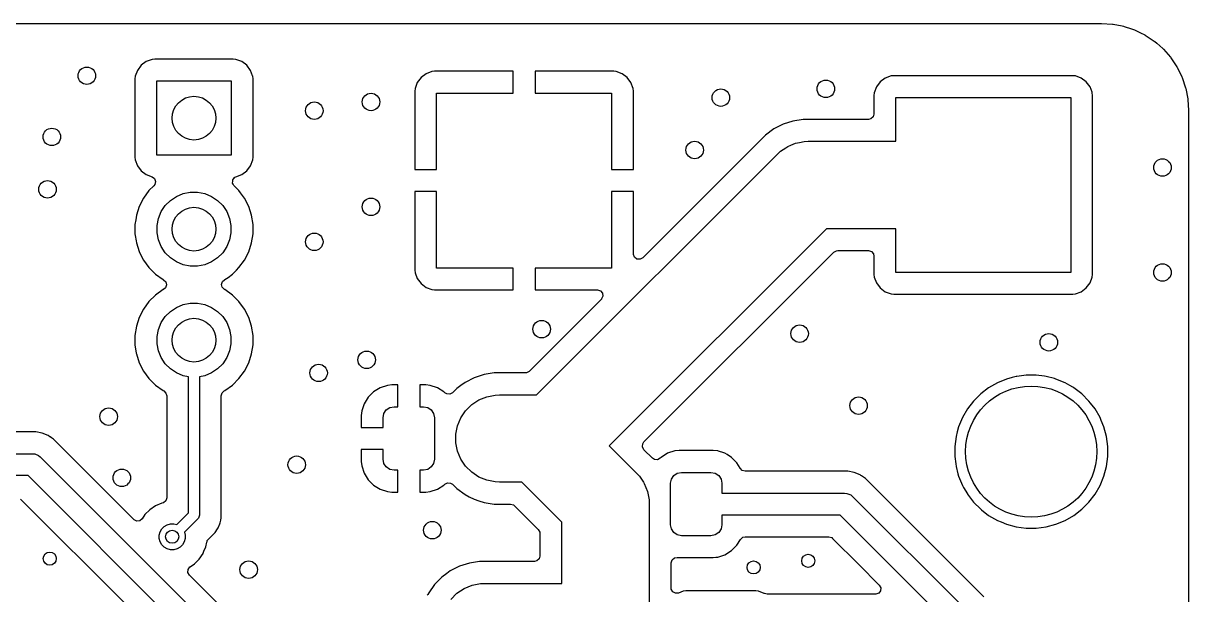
# Model space of a CAD drawing. Extents: x 2.03 to 8.88, y -5.74 to -2.97.
# Drawn here: x 7.829 to 8.878, y -3.487 to -2.972 of the extents above; entities that cross this region are included whole.
import ezdxf

# ---------------------------------------------------------------- set-up
doc = ezdxf.new("R2010")
doc.units = 0
doc.header["$MEASUREMENT"] = 0
doc.layers.add('BLACK', color=7, linetype='CONTINUOUS')

msp = doc.modelspace()

# ---------------------------------------------------------------- linework, layer by layer
at = {"layer": 'BLACK', "linetype": 'CONTINUOUS'}
for p, q in [((7.8053, -2.9725), (8.7966, -2.9725)), ((8.7966, -2.9725), (8.7991, -2.9725)), ((8.7991, -2.9725), (8.7994, -2.9725)), ((8.7994, -2.9725), (8.8092, -2.9731)), ((8.8092, -2.9731), (8.8098, -2.9732)), ((8.8098, -2.9732), (8.818, -2.9748)), ((8.818, -2.9748), (8.8193, -2.9751)), ((8.8193, -2.9751), (8.8199, -2.9752)), ((8.8199, -2.9752), (8.8263, -2.9774)), ((8.8263, -2.9774), (8.829, -2.9784)), ((8.829, -2.9784), (8.8296, -2.9786)), ((8.8296, -2.9786), (8.8345, -2.981)), ((8.8345, -2.981), (8.8383, -2.9829)), ((8.8383, -2.9829), (8.8388, -2.9832)), ((8.8388, -2.9832), (8.8469, -2.9886)), ((8.8469, -2.9886), (8.8474, -2.9889)), ((8.8474, -2.9889), (8.8491, -2.9905)), ((8.8491, -2.9905), (8.8546, -2.9953)), ((8.8546, -2.9953), (8.8551, -2.9958)), ((8.8551, -2.9958), (8.8615, -3.003)), ((7.9347, -3.0103), (7.9313, -3.0149)), ((7.9393, -3.0069), (7.9347, -3.0103)), ((7.9347, -3.0103), (7.9347, -3.0103)), ((7.9446, -3.005), (7.9393, -3.0069)), ((7.9393, -3.0069), (7.9393, -3.0069)), ((7.9469, -3.0047), (7.9446, -3.005)), ((8.0176, -3.0047), (7.9469, -3.0047)), ((7.9469, -3.0047), (7.9469, -3.0047)), ((8.02, -3.005), (8.0176, -3.0047)), ((8.0176, -3.0047), (8.0176, -3.0047)), ((8.0176, -3.0047), (8.0176, -3.0047)), ((8.0176, -3.0047), (8.0176, -3.0047)), ((8.0253, -3.0069), (8.02, -3.005)), ((8.02, -3.005), (8.02, -3.005)), ((8.0298, -3.0103), (8.0253, -3.0069)), ((8.0253, -3.0069), (8.0253, -3.0069)), ((8.0332, -3.0149), (8.0298, -3.0103)), ((8.0298, -3.0103), (8.0298, -3.0103)), ((8.8615, -3.003), (8.8618, -3.0035)), ((8.8618, -3.0035), (8.8672, -3.0116)), ((7.9294, -3.0202), (7.9291, -3.0225)), ((7.9313, -3.0149), (7.9294, -3.0202)), ((7.9313, -3.0149), (7.9313, -3.0149)), ((8.0351, -3.0199), (8.0332, -3.0149)), ((8.0332, -3.0149), (8.0332, -3.0149)), ((8.0352, -3.0202), (8.0351, -3.0199)), ((8.0355, -3.0225), (8.0352, -3.0202)), ((8.1867, -3.0214), (8.1833, -3.0259)), ((8.1913, -3.018), (8.1867, -3.0214)), ((8.1867, -3.0214), (8.1867, -3.0214)), ((8.1966, -3.016), (8.1913, -3.018)), ((8.1913, -3.018), (8.1913, -3.018)), ((8.1989, -3.0157), (8.1966, -3.016)), ((8.1966, -3.016), (8.1966, -3.016)), ((8.2697, -3.0157), (8.1989, -3.0157)), ((8.2697, -3.0354), (8.2697, -3.0157)), ((8.3602, -3.0157), (8.2894, -3.0157)), ((8.2894, -3.0157), (8.2894, -3.0354)), ((8.3625, -3.016), (8.3602, -3.0157)), ((8.3678, -3.018), (8.3625, -3.016)), ((8.3625, -3.016), (8.3625, -3.016)), ((8.3723, -3.0214), (8.3678, -3.018)), ((8.3678, -3.018), (8.3678, -3.018)), ((8.3757, -3.0259), (8.3723, -3.0214)), ((8.3723, -3.0214), (8.3723, -3.0214)), ((8.6046, -3.0219), (8.6001, -3.0253)), ((8.6099, -3.0199), (8.6046, -3.0219)), ((8.6046, -3.0219), (8.6046, -3.0219)), ((8.6123, -3.0197), (8.6099, -3.0199)), ((8.7735, -3.0197), (8.6123, -3.0197)), ((8.6123, -3.0197), (8.6123, -3.0197)), ((8.7759, -3.0199), (8.7735, -3.0197)), ((8.7735, -3.0197), (8.7735, -3.0197)), ((8.7735, -3.0197), (8.7735, -3.0197)), ((8.7735, -3.0197), (8.7735, -3.0197)), ((8.7812, -3.0219), (8.7759, -3.0199)), ((8.7759, -3.0199), (8.7759, -3.0199)), ((8.7857, -3.0253), (8.7812, -3.0219)), ((8.7812, -3.0219), (8.7812, -3.0219)), ((8.8672, -3.0116), (8.8675, -3.0121)), ((8.8675, -3.0121), (8.8718, -3.0208)), ((8.8718, -3.0208), (8.872, -3.0214)), ((8.872, -3.0214), (8.8751, -3.0305)), ((7.9291, -3.0225), (7.9291, -3.0225)), ((7.9291, -3.0225), (7.9291, -3.0225)), ((7.9291, -3.0225), (7.9291, -3.0932)), ((7.9488, -3.0913), (7.9488, -3.0244)), ((7.9488, -3.0244), (8.0157, -3.0244)), ((8.0157, -3.0244), (8.0157, -3.0913)), ((8.0355, -3.0336), (8.0355, -3.0225)), ((8.1814, -3.0312), (8.1811, -3.0336)), ((8.1833, -3.0259), (8.1814, -3.0312)), ((8.1814, -3.0312), (8.1814, -3.0312)), ((8.1833, -3.0259), (8.1833, -3.0259)), ((8.3777, -3.0312), (8.3757, -3.0259)), ((8.3757, -3.0259), (8.3757, -3.0259)), ((8.378, -3.0336), (8.3777, -3.0312)), ((8.3777, -3.0312), (8.3777, -3.0312)), ((8.5967, -3.0298), (8.5947, -3.0351)), ((8.6001, -3.0253), (8.5967, -3.0298)), ((8.5967, -3.0298), (8.5967, -3.0298)), ((8.6001, -3.0253), (8.6001, -3.0253)), ((8.7891, -3.0298), (8.7857, -3.0253)), ((8.7857, -3.0253), (8.7857, -3.0253)), ((8.7909, -3.0345), (8.7891, -3.0298)), ((8.7891, -3.0298), (8.7891, -3.0298)), ((8.8751, -3.0305), (8.8753, -3.0311)), ((8.8753, -3.0311), (8.8772, -3.0406)), ((8.0355, -3.0932), (8.0355, -3.0336)), ((8.1811, -3.0336), (8.1811, -3.1043)), ((8.2008, -3.1043), (8.2008, -3.0354)), ((8.2008, -3.0354), (8.2697, -3.0354)), ((8.2894, -3.0354), (8.3583, -3.0354)), ((8.3583, -3.0354), (8.3583, -3.1043)), ((8.378, -3.0336), (8.378, -3.0336)), ((8.378, -3.1043), (8.378, -3.0336)), ((8.5947, -3.0351), (8.5945, -3.0375)), ((8.5945, -3.0375), (8.5945, -3.0375)), ((8.5945, -3.0375), (8.5945, -3.0375)), ((8.5945, -3.0375), (8.5945, -3.0542)), ((8.6142, -3.0787), (8.6142, -3.0394)), ((8.6142, -3.0394), (8.7717, -3.0394)), ((8.7717, -3.0394), (8.7717, -3.1969)), ((8.7911, -3.0351), (8.7909, -3.0345)), ((8.7914, -3.0375), (8.7911, -3.0351)), ((8.7914, -3.1987), (8.7914, -3.0375)), ((8.8772, -3.0406), (8.8773, -3.0412)), ((8.8773, -3.0412), (8.8779, -3.051)), ((8.8779, -3.051), (8.8779, -3.0513)), ((8.8779, -3.0513), (8.8779, -5.6593)), ((8.5128, -3.0634), (8.5045, -3.0676)), ((8.5216, -3.0605), (8.5128, -3.0634)), ((8.5308, -3.059), (8.5216, -3.0605)), ((8.5896, -3.059), (8.5308, -3.059)), ((8.5916, -3.0586), (8.5896, -3.059)), ((8.5937, -3.0568), (8.5916, -3.0586)), ((8.5945, -3.0542), (8.5937, -3.0568)), ((8.4969, -3.0731), (8.3863, -3.1837)), ((8.5045, -3.0676), (8.4969, -3.0731)), ((8.4969, -3.0731), (8.4969, -3.0731)), ((8.5105, -3.0877), (8.5151, -3.0846)), ((8.5151, -3.0846), (8.5169, -3.0834)), ((8.5169, -3.0834), (8.5198, -3.0822)), ((8.5198, -3.0822), (8.524, -3.0804)), ((8.524, -3.0804), (8.5274, -3.0798)), ((8.5274, -3.0798), (8.5316, -3.0789)), ((8.5316, -3.0789), (8.5354, -3.0787)), ((8.5354, -3.0787), (8.6142, -3.0787)), ((7.9291, -3.0932), (7.9291, -3.0932)), ((7.9291, -3.0932), (7.9294, -3.0956)), ((8.0157, -3.0913), (7.9488, -3.0913)), ((8.0352, -3.0956), (8.0355, -3.0932)), ((8.2908, -3.3071), (8.5076, -3.0903)), ((8.5076, -3.0903), (8.5105, -3.0877)), ((7.9294, -3.0956), (7.9313, -3.1009)), ((7.9313, -3.1009), (7.9313, -3.1009)), ((7.9313, -3.1009), (7.9347, -3.1054)), ((7.9347, -3.1054), (7.9347, -3.1054)), ((7.9347, -3.1054), (7.9393, -3.1088)), ((8.0253, -3.1088), (8.0298, -3.1054)), ((8.0298, -3.1054), (8.0332, -3.1009)), ((8.0332, -3.1009), (8.0352, -3.0956)), ((8.1811, -3.1043), (8.2008, -3.1043)), ((8.3583, -3.1043), (8.378, -3.1043)), ((7.9393, -3.1088), (7.9393, -3.1088)), ((7.9393, -3.1088), (7.9445, -3.1107)), ((7.9445, -3.1107), (7.9467, -3.1124)), ((7.9467, -3.1124), (7.9476, -3.115)), ((7.9476, -3.115), (7.947, -3.1177)), ((8.017, -3.1162), (8.0172, -3.1149)), ((8.0171, -3.1162), (8.017, -3.1162)), ((8.0171, -3.1164), (8.0171, -3.1162)), ((8.0177, -3.1175), (8.0171, -3.1164)), ((8.0172, -3.1136), (8.0173, -3.1135)), ((8.0172, -3.1149), (8.0172, -3.1136)), ((8.0173, -3.1134), (8.0181, -3.1124)), ((8.0173, -3.1135), (8.0173, -3.1134)), ((8.0181, -3.1124), (8.0189, -3.1114)), ((8.0189, -3.1114), (8.019, -3.1113)), ((8.019, -3.1113), (8.0191, -3.1113)), ((8.0191, -3.1113), (8.0192, -3.1112)), ((8.0192, -3.1112), (8.0201, -3.1107)), ((8.0201, -3.1107), (8.0253, -3.1088)), ((7.9417, -3.1232), (7.9368, -3.13)), ((7.9462, -3.1188), (7.9417, -3.1232)), ((7.947, -3.1177), (7.9462, -3.1188)), ((7.9665, -3.1284), (7.9726, -3.1259)), ((7.9726, -3.1259), (7.979, -3.1246)), ((7.979, -3.1246), (7.9856, -3.1246)), ((7.9856, -3.1246), (7.992, -3.1259)), ((7.992, -3.1259), (7.9981, -3.1284)), ((8.0182, -3.1186), (8.0177, -3.1175)), ((8.0183, -3.1187), (8.0182, -3.1186)), ((8.0228, -3.1232), (8.0183, -3.1187)), ((8.0242, -3.1251), (8.0228, -3.1232)), ((8.0278, -3.13), (8.0242, -3.1251)), ((8.0242, -3.1251), (8.0242, -3.1251)), ((8.2008, -3.124), (8.1811, -3.124)), ((8.1811, -3.124), (8.1811, -3.1948)), ((8.2008, -3.1929), (8.2008, -3.124)), ((8.378, -3.124), (8.3583, -3.124)), ((8.3583, -3.124), (8.3583, -3.1929)), ((8.378, -3.1803), (8.378, -3.124)), ((7.933, -3.1375), (7.9304, -3.1454)), ((7.9368, -3.13), (7.933, -3.1375)), ((7.9528, -3.1421), (7.9564, -3.1366)), ((7.9564, -3.1366), (7.9611, -3.132)), ((7.9611, -3.132), (7.9665, -3.1284)), ((7.9981, -3.1284), (8.0035, -3.132)), ((8.0035, -3.132), (8.0082, -3.1366)), ((8.0082, -3.1366), (8.0118, -3.1421)), ((8.0316, -3.1375), (8.0278, -3.13)), ((8.0278, -3.13), (8.0278, -3.13)), ((8.0278, -3.13), (8.0278, -3.13)), ((8.0341, -3.1454), (8.0316, -3.1375)), ((7.9304, -3.1454), (7.9298, -3.1496)), ((7.9503, -3.1482), (7.9528, -3.1421)), ((8.0118, -3.1421), (8.0143, -3.1482)), ((8.0355, -3.1537), (8.0341, -3.1454)), ((7.9298, -3.1496), (7.9291, -3.1537)), ((7.9291, -3.1537), (7.9291, -3.1621)), ((7.949, -3.1546), (7.9503, -3.1482)), ((7.949, -3.1612), (7.949, -3.1546)), ((8.0143, -3.1482), (8.0156, -3.1546)), ((8.0156, -3.1546), (8.0156, -3.1612)), ((8.0355, -3.1621), (8.0355, -3.1537)), ((8.5517, -3.1575), (8.3561, -3.3531)), ((8.6142, -3.1575), (8.5517, -3.1575)), ((8.6142, -3.1969), (8.6142, -3.1575)), ((7.9291, -3.1621), (7.9294, -3.1636)), ((7.9294, -3.1636), (7.9301, -3.1684)), ((7.9301, -3.1684), (7.9304, -3.1703)), ((7.9503, -3.1676), (7.949, -3.1612)), ((7.9528, -3.1736), (7.9503, -3.1676)), ((8.0143, -3.1676), (8.0118, -3.1736)), ((8.0156, -3.1612), (8.0143, -3.1676)), ((8.0341, -3.1703), (8.0355, -3.1621)), ((7.9304, -3.1703), (7.9329, -3.178)), ((7.9329, -3.178), (7.933, -3.1783)), ((7.933, -3.1783), (7.9368, -3.1857)), ((7.9564, -3.1791), (7.9528, -3.1736)), ((7.9611, -3.1837), (7.9564, -3.1791)), ((8.0082, -3.1791), (8.0035, -3.1837)), ((8.0118, -3.1736), (8.0082, -3.1791)), ((8.0278, -3.1857), (8.0316, -3.1783)), ((8.0316, -3.1783), (8.0341, -3.1703)), ((8.3874, -3.3496), (8.5585, -3.1786)), ((8.5585, -3.1786), (8.5609, -3.1773)), ((8.5609, -3.1773), (8.5619, -3.1772)), ((8.5619, -3.1772), (8.5896, -3.1772)), ((8.5896, -3.1772), (8.5922, -3.178)), ((8.5922, -3.178), (8.594, -3.18)), ((7.9368, -3.1857), (7.9417, -3.1925)), ((7.9665, -3.1874), (7.9611, -3.1837)), ((7.9726, -3.1899), (7.9665, -3.1874)), ((7.979, -3.1912), (7.9726, -3.1899)), ((7.992, -3.1899), (7.9856, -3.1912)), ((7.9981, -3.1874), (7.992, -3.1899)), ((8.0035, -3.1837), (7.9981, -3.1874)), ((8.0228, -3.1925), (8.0278, -3.1857)), ((8.0278, -3.1857), (8.0278, -3.1857)), ((8.0278, -3.1857), (8.0278, -3.1857)), ((8.378, -3.1806), (8.378, -3.1803)), ((8.3789, -3.1832), (8.378, -3.1806)), ((8.3811, -3.1848), (8.3789, -3.1832)), ((8.3839, -3.185), (8.3811, -3.1848)), ((8.3863, -3.1837), (8.3839, -3.185)), ((8.594, -3.18), (8.5945, -3.1821)), ((8.5945, -3.1821), (8.5945, -3.1987)), ((7.9417, -3.1925), (7.9476, -3.1984)), ((7.9476, -3.1984), (7.9544, -3.2033)), ((7.9856, -3.1912), (7.979, -3.1912)), ((8.013, -3.2013), (8.0169, -3.1984)), ((8.0169, -3.1984), (8.0206, -3.1948)), ((8.0169, -3.1984), (8.0169, -3.1984)), ((8.0169, -3.1984), (8.0169, -3.1984)), ((8.0206, -3.1948), (8.0228, -3.1925)), ((8.0228, -3.1925), (8.0228, -3.1925)), ((8.0228, -3.1925), (8.0228, -3.1925)), ((8.1811, -3.1948), (8.1814, -3.1971)), ((8.1814, -3.1971), (8.1814, -3.1971)), ((8.1814, -3.1971), (8.1833, -3.2024)), ((8.2697, -3.1929), (8.2008, -3.1929)), ((8.2697, -3.2126), (8.2697, -3.1929)), ((8.3583, -3.1929), (8.2894, -3.1929)), ((8.2894, -3.1929), (8.2894, -3.2126)), ((8.5945, -3.1987), (8.5947, -3.2011)), ((8.7717, -3.1969), (8.6142, -3.1969)), ((8.7911, -3.2011), (8.7914, -3.1987)), ((7.9544, -3.2033), (7.9548, -3.2035)), ((7.9548, -3.2035), (7.9568, -3.2054)), ((7.9565, -3.2107), (7.9548, -3.2122)), ((7.9574, -3.2081), (7.9565, -3.2107)), ((7.9568, -3.2054), (7.9574, -3.2081)), ((8.0071, -3.2077), (8.008, -3.2051)), ((8.0078, -3.2103), (8.0071, -3.2077)), ((8.0098, -3.2122), (8.0078, -3.2103)), ((8.008, -3.2051), (8.0098, -3.2035)), ((8.0098, -3.2035), (8.0102, -3.2033)), ((8.0102, -3.2033), (8.013, -3.2013)), ((8.1833, -3.2024), (8.1833, -3.2024)), ((8.1833, -3.2024), (8.1867, -3.207)), ((8.1867, -3.207), (8.1867, -3.207)), ((8.1867, -3.207), (8.1913, -3.2104)), ((8.1913, -3.2104), (8.1913, -3.2104)), ((8.1913, -3.2104), (8.1966, -3.2123)), ((8.5947, -3.2011), (8.5967, -3.2064)), ((8.5967, -3.2064), (8.5967, -3.2064)), ((8.5967, -3.2064), (8.6001, -3.2109)), ((8.7857, -3.2109), (8.7891, -3.2064)), ((8.7891, -3.2064), (8.7911, -3.2011)), ((7.9476, -3.2173), (7.9417, -3.2232)), ((7.9544, -3.2124), (7.9476, -3.2173)), ((7.9548, -3.2122), (7.9544, -3.2124)), ((8.0101, -3.2124), (8.0098, -3.2122)), ((8.0102, -3.2124), (8.0101, -3.2124)), ((8.0169, -3.2173), (8.0102, -3.2124)), ((8.0228, -3.2232), (8.0169, -3.2173)), ((8.1966, -3.2123), (8.1966, -3.2123)), ((8.1966, -3.2123), (8.1989, -3.2126)), ((8.1989, -3.2126), (8.1989, -3.2126)), ((8.1989, -3.2126), (8.2697, -3.2126)), ((8.3491, -3.2209), (8.284, -3.286)), ((8.2894, -3.2126), (8.3456, -3.2126)), ((8.3456, -3.2126), (8.3483, -3.2134)), ((8.3483, -3.2134), (8.3501, -3.2155)), ((8.3493, -3.2207), (8.3491, -3.2209)), ((8.3504, -3.2182), (8.3493, -3.2207)), ((8.3501, -3.2155), (8.3504, -3.2182)), ((8.6001, -3.2109), (8.6001, -3.2109)), ((8.6001, -3.2109), (8.6046, -3.2143)), ((8.6046, -3.2143), (8.6046, -3.2143)), ((8.6046, -3.2143), (8.6099, -3.2163)), ((8.6099, -3.2163), (8.6099, -3.2163)), ((8.6099, -3.2163), (8.6102, -3.2163)), ((8.6102, -3.2163), (8.6123, -3.2166)), ((8.6123, -3.2166), (8.7735, -3.2166)), ((8.7735, -3.2166), (8.7759, -3.2163)), ((8.7759, -3.2163), (8.7812, -3.2143)), ((8.7812, -3.2143), (8.7857, -3.2109)), ((7.9368, -3.23), (7.933, -3.2375)), ((7.9417, -3.2232), (7.9368, -3.23)), ((7.9611, -3.232), (7.9665, -3.2284)), ((7.9665, -3.2284), (7.9726, -3.2259)), ((7.9726, -3.2259), (7.979, -3.2246)), ((7.979, -3.2246), (7.9856, -3.2246)), ((7.9856, -3.2246), (7.992, -3.2259)), ((7.992, -3.2259), (7.9981, -3.2284)), ((7.9981, -3.2284), (8.0035, -3.232)), ((8.0278, -3.23), (8.0228, -3.2232)), ((8.0316, -3.2375), (8.0278, -3.23)), ((8.0278, -3.23), (8.0278, -3.23)), ((8.0278, -3.23), (8.0278, -3.23)), ((7.933, -3.2375), (7.9304, -3.2454)), ((7.9503, -3.2482), (7.9528, -3.2421)), ((7.9528, -3.2421), (7.9564, -3.2366)), ((7.9564, -3.2366), (7.9611, -3.232)), ((8.0035, -3.232), (8.0082, -3.2366)), ((8.0082, -3.2366), (8.0118, -3.2421)), ((8.0118, -3.2421), (8.0143, -3.2482)), ((8.0341, -3.2454), (8.0316, -3.2375)), ((7.9304, -3.2454), (7.9291, -3.2537)), ((7.949, -3.2546), (7.9503, -3.2482)), ((8.0143, -3.2482), (8.0156, -3.2546)), ((8.0355, -3.2537), (8.0341, -3.2454)), ((7.9291, -3.2537), (7.9291, -3.2621)), ((7.9291, -3.2621), (7.9303, -3.2696)), ((7.949, -3.2612), (7.949, -3.2546)), ((7.9503, -3.2676), (7.949, -3.2612)), ((8.0156, -3.2612), (8.0143, -3.2676)), ((8.0156, -3.2546), (8.0156, -3.2612)), ((8.0341, -3.2703), (8.0355, -3.2621)), ((8.0355, -3.2621), (8.0355, -3.2537)), ((7.9303, -3.2696), (7.9304, -3.2703)), ((7.9304, -3.2703), (7.933, -3.2782)), ((7.9528, -3.2736), (7.9503, -3.2676)), ((7.9564, -3.2791), (7.9528, -3.2736)), ((8.0118, -3.2736), (8.0082, -3.2791)), ((8.0143, -3.2676), (8.0118, -3.2736)), ((8.0316, -3.2783), (8.0341, -3.2703)), ((7.933, -3.2782), (7.933, -3.2783)), ((7.933, -3.2783), (7.9368, -3.2857)), ((7.9611, -3.2837), (7.9564, -3.2791)), ((7.9665, -3.2874), (7.9611, -3.2837)), ((8.0035, -3.2837), (7.9981, -3.2874)), ((8.0082, -3.2791), (8.0035, -3.2837)), ((8.0278, -3.2857), (8.0316, -3.2783)), ((7.9368, -3.2857), (7.9417, -3.2925)), ((7.9417, -3.2925), (7.9476, -3.2984)), ((7.9726, -3.2899), (7.9665, -3.2874)), ((7.9774, -3.2909), (7.9726, -3.2899)), ((7.9774, -3.4133), (7.9774, -3.2909)), ((7.992, -3.2899), (7.9872, -3.2909)), ((7.9872, -3.2909), (7.9872, -3.4154)), ((7.9981, -3.2874), (7.992, -3.2899)), ((8.0169, -3.2984), (8.0228, -3.2925)), ((8.0228, -3.2925), (8.0278, -3.2857)), ((8.0228, -3.2925), (8.0228, -3.2925)), ((8.0228, -3.2925), (8.0228, -3.2925)), ((8.0278, -3.2857), (8.0278, -3.2857)), ((8.0278, -3.2857), (8.0278, -3.2857)), ((8.2347, -3.2917), (8.2264, -3.2959)), ((8.2435, -3.2888), (8.2347, -3.2917)), ((8.2527, -3.2874), (8.2435, -3.2888)), ((8.2806, -3.2874), (8.2527, -3.2874)), ((8.2816, -3.2873), (8.2806, -3.2874)), ((8.284, -3.286), (8.2816, -3.2873)), ((8.714, -3.2929), (8.7057, -3.2963)), ((8.7191, -3.2915), (8.714, -3.2929)), ((8.7227, -3.2905), (8.7191, -3.2915)), ((8.7232, -3.2905), (8.7227, -3.2905)), ((8.7317, -3.2894), (8.7232, -3.2905)), ((8.7407, -3.2894), (8.7317, -3.2894)), ((8.7317, -3.2894), (8.7317, -3.2894)), ((8.7482, -3.2903), (8.7407, -3.2894)), ((8.7407, -3.2894), (8.7407, -3.2894)), ((8.7497, -3.2905), (8.7482, -3.2903)), ((8.7571, -3.2925), (8.7497, -3.2905)), ((8.7584, -3.2929), (8.7571, -3.2925)), ((8.7668, -3.2963), (8.7584, -3.2929)), ((7.9476, -3.2984), (7.9544, -3.3033)), ((7.9544, -3.3033), (7.955, -3.3036)), ((7.955, -3.3036), (7.957, -3.3055)), ((8.0069, -3.308), (8.0077, -3.3054)), ((8.0077, -3.3054), (8.0096, -3.3036)), ((8.0096, -3.3036), (8.0102, -3.3033)), ((8.0102, -3.3033), (8.0169, -3.2984)), ((8.0169, -3.2984), (8.0169, -3.2984)), ((8.0169, -3.2984), (8.0169, -3.2984)), ((8.144, -3.3044), (8.1391, -3.3093)), ((8.1498, -3.3008), (8.144, -3.3044)), ((8.1564, -3.2986), (8.1498, -3.3008)), ((8.1498, -3.3008), (8.1498, -3.3008)), ((8.1604, -3.2982), (8.1564, -3.2986)), ((8.1658, -3.2982), (8.1604, -3.2982)), ((8.1604, -3.2982), (8.1604, -3.2982)), ((8.1658, -3.3179), (8.1658, -3.2982)), ((8.1909, -3.2982), (8.1855, -3.2982)), ((8.1855, -3.2982), (8.1855, -3.3179)), ((8.195, -3.2986), (8.1909, -3.2982)), ((8.2015, -3.3008), (8.195, -3.2986)), ((8.195, -3.2986), (8.195, -3.2986)), ((8.2074, -3.3044), (8.2015, -3.3008)), ((8.2015, -3.3008), (8.2015, -3.3008)), ((8.2082, -3.3052), (8.2074, -3.3044)), ((8.2099, -3.3063), (8.2082, -3.3052)), ((8.2151, -3.3052), (8.2127, -3.3065)), ((8.2189, -3.3014), (8.2151, -3.3052)), ((8.2227, -3.2986), (8.2189, -3.3014)), ((8.2189, -3.3014), (8.2189, -3.3014)), ((8.2189, -3.3014), (8.2189, -3.3014)), ((8.2264, -3.2959), (8.2227, -3.2986)), ((8.6978, -3.3008), (8.6907, -3.3063)), ((8.7057, -3.2963), (8.6978, -3.3008)), ((8.7057, -3.2963), (8.7057, -3.2963)), ((8.7709, -3.2987), (8.7668, -3.2963)), ((8.7668, -3.2963), (8.7668, -3.2963)), ((8.7737, -3.3003), (8.7709, -3.2987)), ((8.7746, -3.3008), (8.7737, -3.3003)), ((8.7818, -3.3063), (8.7746, -3.3008)), ((7.957, -3.3055), (7.9577, -3.308)), ((7.9577, -3.308), (7.9577, -3.3999)), ((8.0069, -3.3258), (8.0069, -3.308)), ((8.1355, -3.3152), (8.1333, -3.3217)), ((8.1391, -3.3093), (8.1355, -3.3152)), ((8.1355, -3.3152), (8.1355, -3.3152)), ((8.2127, -3.3065), (8.2099, -3.3063)), ((8.2324, -3.316), (8.2388, -3.3117)), ((8.2388, -3.3117), (8.246, -3.3088)), ((8.246, -3.3088), (8.2535, -3.3073)), ((8.2535, -3.3073), (8.2574, -3.3071)), ((8.2574, -3.3071), (8.2908, -3.3071)), ((8.6843, -3.3127), (8.6788, -3.3199)), ((8.6907, -3.3063), (8.6843, -3.3127)), ((8.7881, -3.3127), (8.7818, -3.3063)), ((8.7818, -3.3063), (8.7818, -3.3063)), ((8.7895, -3.3145), (8.7881, -3.3127)), ((8.7881, -3.3127), (8.7881, -3.3127)), ((8.7881, -3.3127), (8.7881, -3.3127)), ((8.7936, -3.3199), (8.7895, -3.3145)), ((8.0069, -3.3671), (8.0069, -3.3258)), ((8.1333, -3.3217), (8.1329, -3.3258)), ((8.1329, -3.3258), (8.1329, -3.3366)), ((8.1333, -3.3217), (8.1333, -3.3217)), ((8.1526, -3.3278), (8.1533, -3.324)), ((8.1533, -3.324), (8.1554, -3.3208)), ((8.1554, -3.3208), (8.1586, -3.3187)), ((8.1586, -3.3187), (8.1624, -3.3179)), ((8.1624, -3.3179), (8.1658, -3.3179)), ((8.1855, -3.3179), (8.189, -3.3179)), ((8.189, -3.3179), (8.1927, -3.3187)), ((8.1927, -3.3187), (8.1959, -3.3208)), ((8.1959, -3.3208), (8.1981, -3.324)), ((8.1981, -3.324), (8.1988, -3.3278)), ((8.2227, -3.3279), (8.2269, -3.3215)), ((8.2269, -3.3215), (8.2324, -3.316)), ((8.6788, -3.3199), (8.6743, -3.3277)), ((8.7982, -3.3277), (8.7936, -3.3199)), ((8.7936, -3.3199), (8.7936, -3.3199)), ((8.7936, -3.3199), (8.7936, -3.3199)), ((8.1329, -3.3366), (8.1526, -3.3366)), ((8.1526, -3.3366), (8.1526, -3.3278)), ((8.1988, -3.3278), (8.1988, -3.3652)), ((8.2182, -3.3426), (8.2197, -3.335)), ((8.2197, -3.335), (8.2227, -3.3279)), ((8.6708, -3.3361), (8.6696, -3.3405)), ((8.6743, -3.3277), (8.6708, -3.3361)), ((8.6743, -3.3277), (8.6743, -3.3277)), ((8.7992, -3.3303), (8.7982, -3.3277)), ((8.7982, -3.3277), (8.7982, -3.3277)), ((8.7982, -3.3277), (8.7982, -3.3277)), ((8.8016, -3.3361), (8.7992, -3.3303)), ((8.804, -3.3448), (8.8016, -3.3361)), ((7.8399, -3.3405), (7.7899, -3.3405)), ((7.8456, -3.3417), (7.8399, -3.3405)), ((7.8399, -3.3405), (7.8399, -3.3405)), ((7.8509, -3.3439), (7.8456, -3.3417)), ((7.8456, -3.3417), (7.8456, -3.3417)), ((7.8524, -3.3449), (7.8509, -3.3439)), ((7.8509, -3.3439), (7.8509, -3.3439)), ((7.8527, -3.3451), (7.8524, -3.3449)), ((7.8539, -3.3459), (7.8527, -3.3451)), ((7.8558, -3.3471), (7.8539, -3.3459)), ((7.9281, -3.4194), (7.8558, -3.3471)), ((8.2182, -3.3503), (8.2182, -3.3426)), ((8.6685, -3.3448), (8.6673, -3.3538)), ((8.6696, -3.3405), (8.6685, -3.3447)), ((8.6685, -3.3447), (8.6685, -3.3448)), ((8.6685, -3.3448), (8.6685, -3.3448)), ((8.8051, -3.3538), (8.804, -3.3448)), ((8.1526, -3.3563), (8.1329, -3.3563)), ((8.1329, -3.3563), (8.1329, -3.3671)), ((8.1526, -3.3652), (8.1526, -3.3563)), ((8.2197, -3.3579), (8.2182, -3.3503)), ((8.3561, -3.3531), (8.3807, -3.3777)), ((8.3861, -3.3538), (8.3863, -3.3514)), ((8.3861, -3.3541), (8.3861, -3.3538)), ((8.3874, -3.3566), (8.3861, -3.3541)), ((8.3863, -3.3514), (8.3874, -3.3496)), ((8.3951, -3.3642), (8.3874, -3.3566)), ((8.4152, -3.3577), (8.4087, -3.3598)), ((8.4193, -3.3573), (8.4152, -3.3577)), ((8.4152, -3.3577), (8.4152, -3.3577)), ((8.4498, -3.3573), (8.4193, -3.3573)), ((8.4193, -3.3573), (8.4193, -3.3573)), ((8.4539, -3.3577), (8.4498, -3.3573)), ((8.4545, -3.3579), (8.4539, -3.3577)), ((8.6673, -3.3538), (8.6673, -3.3628)), ((8.8051, -3.3628), (8.8051, -3.3538)), ((7.7797, -3.3602), (7.8369, -3.3602)), ((7.8369, -3.3602), (7.8389, -3.3604)), ((7.8389, -3.3604), (7.8424, -3.3619)), ((7.8424, -3.3619), (7.8424, -3.3619)), ((7.8424, -3.3619), (7.8439, -3.3631)), ((7.8439, -3.3631), (8.0042, -3.5234)), ((8.0069, -3.4129), (8.0069, -3.3671)), ((8.1329, -3.3671), (8.1333, -3.3712)), ((8.1533, -3.3689), (8.1526, -3.3652)), ((8.1988, -3.3652), (8.1981, -3.3689)), ((8.2227, -3.365), (8.2197, -3.3579)), ((8.2269, -3.3714), (8.2227, -3.365)), ((8.3969, -3.3654), (8.3951, -3.3642)), ((8.3996, -3.3656), (8.3969, -3.3654)), ((8.402, -3.3642), (8.3996, -3.3656)), ((8.4028, -3.3635), (8.402, -3.3642)), ((8.4087, -3.3598), (8.4028, -3.3635)), ((8.4087, -3.3598), (8.4087, -3.3598)), ((8.4593, -3.3595), (8.4545, -3.3579)), ((8.4604, -3.3598), (8.4593, -3.3595)), ((8.4623, -3.361), (8.4604, -3.3598)), ((8.4604, -3.3598), (8.4604, -3.3598)), ((8.4663, -3.3635), (8.4623, -3.361)), ((8.4712, -3.3684), (8.4663, -3.3635)), ((8.6673, -3.3628), (8.6682, -3.3692)), ((8.804, -3.3717), (8.8051, -3.3628)), ((8.1333, -3.3712), (8.1355, -3.3777)), ((8.1355, -3.3777), (8.1355, -3.3777)), ((8.1355, -3.3777), (8.1391, -3.3836)), ((8.1554, -3.3721), (8.1533, -3.3689)), ((8.1586, -3.3743), (8.1554, -3.3721)), ((8.1624, -3.375), (8.1586, -3.3743)), ((8.1658, -3.375), (8.1624, -3.375)), ((8.1658, -3.3947), (8.1658, -3.375)), ((8.189, -3.375), (8.1855, -3.375)), ((8.1855, -3.375), (8.1855, -3.3947)), ((8.1927, -3.3743), (8.189, -3.375)), ((8.1959, -3.3721), (8.1927, -3.3743)), ((8.1981, -3.3689), (8.1959, -3.3721)), ((8.2324, -3.3769), (8.2269, -3.3714)), ((8.2388, -3.3812), (8.2324, -3.3769)), ((8.3807, -3.3777), (8.3833, -3.3805)), ((8.4143, -3.3799), (8.4175, -3.3777)), ((8.4175, -3.3777), (8.4213, -3.377)), ((8.4213, -3.377), (8.4478, -3.377)), ((8.4478, -3.377), (8.4516, -3.3777)), ((8.4516, -3.3777), (8.4548, -3.3799)), ((8.4742, -3.3733), (8.4712, -3.3684)), ((8.4744, -3.3736), (8.4742, -3.3733)), ((8.4759, -3.3752), (8.4744, -3.3736)), ((8.4786, -3.376), (8.4759, -3.3752)), ((8.5711, -3.376), (8.4786, -3.376)), ((8.5768, -3.3771), (8.5711, -3.376)), ((8.5711, -3.376), (8.5711, -3.376)), ((8.5821, -3.3793), (8.5768, -3.3771)), ((8.5768, -3.3771), (8.5768, -3.3771)), ((8.6682, -3.3692), (8.6685, -3.3717)), ((8.6685, -3.3717), (8.6702, -3.3783)), ((8.6702, -3.3783), (8.6708, -3.3805)), ((8.8016, -3.3805), (8.804, -3.3717)), ((7.8329, -3.3799), (7.7756, -3.3799)), ((7.9874, -3.5344), (7.8329, -3.3799)), ((8.1391, -3.3836), (8.144, -3.3885)), ((8.144, -3.3885), (8.1498, -3.3921)), ((8.2015, -3.3921), (8.2074, -3.3885)), ((8.2074, -3.3885), (8.2082, -3.3877)), ((8.2082, -3.3877), (8.2106, -3.3864)), ((8.2106, -3.3864), (8.2133, -3.3866)), ((8.2133, -3.3866), (8.2151, -3.3877)), ((8.2151, -3.3877), (8.2189, -3.3915)), ((8.246, -3.3841), (8.2388, -3.3812)), ((8.2535, -3.3856), (8.246, -3.3841)), ((8.2574, -3.3858), (8.2535, -3.3856)), ((8.2775, -3.3858), (8.2574, -3.3858)), ((8.3135, -3.4218), (8.2775, -3.3858)), ((8.3833, -3.3805), (8.3869, -3.3859)), ((8.3869, -3.3859), (8.3876, -3.387)), ((8.3876, -3.387), (8.3905, -3.3941)), ((8.4114, -3.3868), (8.4122, -3.383)), ((8.4114, -3.4242), (8.4114, -3.3868)), ((8.4122, -3.383), (8.4143, -3.3799)), ((8.4548, -3.3799), (8.4569, -3.383)), ((8.4569, -3.383), (8.4577, -3.3868)), ((8.4577, -3.3868), (8.4577, -3.3957)), ((8.5828, -3.3798), (8.5821, -3.3793)), ((8.5821, -3.3793), (8.5821, -3.3793)), ((8.5834, -3.3802), (8.5828, -3.3798)), ((8.586, -3.3819), (8.5834, -3.3802)), ((8.587, -3.3826), (8.586, -3.3819)), ((8.6639, -3.4595), (8.587, -3.3826)), ((8.587, -3.3826), (8.587, -3.3826)), ((8.6708, -3.3805), (8.6743, -3.3888)), ((8.6743, -3.3888), (8.6743, -3.3888)), ((8.6743, -3.3888), (8.6752, -3.3905)), ((8.7936, -3.3966), (8.7982, -3.3888)), ((8.7982, -3.3888), (8.8016, -3.3805)), ((8.1498, -3.3921), (8.1498, -3.3921)), ((8.1498, -3.3921), (8.1564, -3.3943)), ((8.1564, -3.3943), (8.1564, -3.3943)), ((8.1564, -3.3943), (8.1604, -3.3947)), ((8.1604, -3.3947), (8.1658, -3.3947)), ((8.1658, -3.3947), (8.1658, -3.3947)), ((8.1855, -3.3947), (8.1909, -3.3947)), ((8.1909, -3.3947), (8.195, -3.3943)), ((8.1909, -3.3947), (8.1909, -3.3947)), ((8.195, -3.3943), (8.2015, -3.3921)), ((8.2015, -3.3921), (8.2015, -3.3921)), ((8.2189, -3.3915), (8.2264, -3.397)), ((8.2264, -3.397), (8.2302, -3.3989)), ((8.2302, -3.3989), (8.2347, -3.4012)), ((8.3905, -3.3941), (8.392, -3.4017)), ((8.4577, -3.3957), (8.5681, -3.3957)), ((8.5681, -3.3957), (8.5701, -3.3959)), ((8.5701, -3.3959), (8.5736, -3.3973)), ((8.5736, -3.3973), (8.5736, -3.3973)), ((8.5736, -3.3973), (8.5751, -3.3986)), ((8.5751, -3.3986), (8.6775, -3.5009)), ((8.6752, -3.3905), (8.6787, -3.3964)), ((8.6787, -3.3964), (8.6788, -3.3966)), ((8.6788, -3.3966), (8.6843, -3.4038)), ((8.7881, -3.4038), (8.7936, -3.3966)), ((7.8261, -3.4011), (7.9218, -3.4967)), ((7.9477, -3.4071), (7.9425, -3.4106)), ((7.9534, -3.4047), (7.9477, -3.4071)), ((7.9477, -3.4071), (7.9477, -3.4071)), ((7.9537, -3.4047), (7.9534, -3.4047)), ((7.9534, -3.4047), (7.9534, -3.4047)), ((7.9548, -3.4043), (7.9537, -3.4047)), ((7.9569, -3.4025), (7.9548, -3.4043)), ((7.9577, -3.3999), (7.9569, -3.4025)), ((8.2347, -3.4012), (8.2347, -3.4012)), ((8.2347, -3.4012), (8.2347, -3.4012)), ((8.2347, -3.4012), (8.2387, -3.4025)), ((8.2387, -3.4025), (8.2435, -3.4041)), ((8.2435, -3.4041), (8.2527, -3.4055)), ((8.2527, -3.4055), (8.2527, -3.4055)), ((8.2527, -3.4055), (8.2673, -3.4055)), ((8.2673, -3.4055), (8.2699, -3.4063)), ((8.2699, -3.4063), (8.2708, -3.407)), ((8.2708, -3.407), (8.2923, -3.4286)), ((8.392, -3.4017), (8.3922, -3.4055)), ((8.3922, -3.4055), (8.3922, -3.4997)), ((8.6843, -3.4038), (8.6843, -3.4038)), ((8.6843, -3.4038), (8.6907, -3.4102)), ((8.6907, -3.4102), (8.6907, -3.4102)), ((8.6907, -3.4102), (8.6907, -3.4102)), ((8.6907, -3.4102), (8.6915, -3.4108)), ((8.7746, -3.4157), (8.7818, -3.4102)), ((8.7818, -3.4102), (8.7881, -3.4038)), ((8.7818, -3.4102), (8.7818, -3.4102)), ((8.7818, -3.4102), (8.7818, -3.4102)), ((8.7881, -3.4038), (8.7881, -3.4038)), ((8.7881, -3.4038), (8.7881, -3.4038)), ((7.9283, -3.4196), (7.9281, -3.4194)), ((7.9308, -3.4208), (7.9283, -3.4196)), ((7.9335, -3.4205), (7.9308, -3.4208)), ((7.9356, -3.4187), (7.9335, -3.4205)), ((7.9381, -3.4149), (7.9356, -3.4187)), ((7.9425, -3.4106), (7.9381, -3.4149)), ((7.9381, -3.4149), (7.9381, -3.4149)), ((7.9425, -3.4106), (7.9425, -3.4106)), ((7.9667, -3.424), (7.9774, -3.4133)), ((7.9858, -3.4188), (7.9736, -3.431)), ((7.9864, -3.4181), (7.9858, -3.4188)), ((7.9871, -3.4163), (7.9864, -3.4181)), ((7.9872, -3.4154), (7.9871, -3.4163)), ((7.9871, -3.4163), (7.9871, -3.4163)), ((8.006, -3.4225), (8.0065, -3.4201)), ((8.0065, -3.4201), (8.0069, -3.4178)), ((8.0069, -3.4178), (8.0069, -3.4129)), ((8.5641, -3.4154), (8.4577, -3.4154)), ((8.4577, -3.4154), (8.4577, -3.4242)), ((8.6607, -3.512), (8.5641, -3.4154)), ((8.6915, -3.4108), (8.6978, -3.4157)), ((8.6978, -3.4157), (8.6978, -3.4157)), ((8.6978, -3.4157), (8.6978, -3.4157)), ((8.6978, -3.4157), (8.7057, -3.4202)), ((8.7057, -3.4202), (8.7057, -3.4202)), ((8.7057, -3.4202), (8.7057, -3.4202)), ((8.7057, -3.4202), (8.7091, -3.4216)), ((8.7584, -3.4237), (8.7668, -3.4202)), ((8.7668, -3.4202), (8.7746, -3.4157)), ((7.9509, -3.4335), (7.9517, -3.4305)), ((7.9517, -3.4305), (7.9532, -3.4278)), ((7.9532, -3.4278), (7.9554, -3.4257)), ((7.9554, -3.4257), (7.9581, -3.4241)), ((7.9581, -3.4241), (7.9611, -3.4233)), ((7.9611, -3.4233), (7.9641, -3.4233)), ((7.9641, -3.4233), (7.9667, -3.424)), ((7.9736, -3.431), (7.9743, -3.4335)), ((7.998, -3.4345), (8.0014, -3.4311)), ((8.0014, -3.4311), (8.0035, -3.4279)), ((8.0035, -3.4279), (8.0041, -3.427)), ((8.0041, -3.427), (8.0057, -3.4232)), ((8.0057, -3.4232), (8.006, -3.4225)), ((8.2923, -3.4286), (8.2937, -3.431)), ((8.2937, -3.431), (8.2938, -3.432)), ((8.3135, -3.477), (8.3135, -3.4218)), ((8.4122, -3.428), (8.4114, -3.4242)), ((8.4143, -3.4312), (8.4122, -3.428)), ((8.4175, -3.4333), (8.4143, -3.4312)), ((8.4548, -3.4312), (8.4516, -3.4333)), ((8.4569, -3.428), (8.4548, -3.4312)), ((8.4577, -3.4242), (8.4569, -3.428)), ((8.7091, -3.4216), (8.714, -3.4237)), ((8.714, -3.4237), (8.7227, -3.426)), ((8.7227, -3.426), (8.7317, -3.4272)), ((8.7317, -3.4272), (8.7317, -3.4272)), ((8.7317, -3.4272), (8.7407, -3.4272)), ((8.7407, -3.4272), (8.7497, -3.426)), ((8.7407, -3.4272), (8.7407, -3.4272)), ((8.7497, -3.426), (8.7584, -3.4237)), ((7.9509, -3.4366), (7.9509, -3.4335)), ((7.9517, -3.4396), (7.9509, -3.4366)), ((7.9532, -3.4422), (7.9517, -3.4396)), ((7.9735, -3.4396), (7.972, -3.4422)), ((7.9743, -3.4366), (7.9735, -3.4396)), ((7.9743, -3.4335), (7.9743, -3.4366)), ((7.9929, -3.4442), (7.9938, -3.4399)), ((7.9938, -3.4399), (7.9941, -3.4392)), ((7.9941, -3.4392), (7.9943, -3.4385)), ((7.9943, -3.4385), (7.995, -3.4375)), ((7.995, -3.4375), (7.995, -3.4374)), ((7.995, -3.4374), (7.9951, -3.4374)), ((7.9951, -3.4374), (7.998, -3.4345)), ((7.998, -3.4345), (7.998, -3.4345)), ((8.2938, -3.432), (8.2938, -3.4524)), ((8.4213, -3.4341), (8.4175, -3.4333)), ((8.4478, -3.4341), (8.4213, -3.4341)), ((8.4516, -3.4333), (8.4478, -3.4341)), ((8.4712, -3.4427), (8.4744, -3.4374)), ((8.4744, -3.4374), (8.4765, -3.4355)), ((8.4765, -3.4355), (8.4786, -3.4351)), ((8.4786, -3.4351), (8.5539, -3.4351)), ((8.5539, -3.4351), (8.5565, -3.4358)), ((8.5565, -3.4358), (8.5573, -3.4365)), ((8.5573, -3.4365), (8.5809, -3.46)), ((7.9554, -3.4444), (7.9532, -3.4422)), ((7.9581, -3.446), (7.9554, -3.4444)), ((7.9611, -3.4467), (7.9581, -3.446)), ((7.9641, -3.4467), (7.9611, -3.4467)), ((7.9671, -3.446), (7.9641, -3.4467)), ((7.9698, -3.4444), (7.9671, -3.446)), ((7.972, -3.4422), (7.9698, -3.4444)), ((7.9871, -3.4551), (7.9905, -3.45)), ((7.9905, -3.4499), (7.9913, -3.4481)), ((7.9905, -3.45), (7.9905, -3.4499)), ((7.9913, -3.4481), (7.9929, -3.4442)), ((8.4539, -3.4533), (8.4604, -3.4512)), ((8.4604, -3.4512), (8.4663, -3.4475)), ((8.4663, -3.4475), (8.4712, -3.4427)), ((7.9771, -3.4644), (7.9787, -3.4622)), ((7.9787, -3.4622), (7.9789, -3.462)), ((7.9789, -3.462), (7.9827, -3.4595)), ((7.9827, -3.4595), (7.9871, -3.4551)), ((8.2214, -3.4616), (8.2131, -3.4658)), ((8.2303, -3.4587), (8.2214, -3.4616)), ((8.2394, -3.4573), (8.2303, -3.4587)), ((8.2889, -3.4573), (8.2394, -3.4573)), ((8.2909, -3.4568), (8.2889, -3.4573)), ((8.293, -3.455), (8.2909, -3.4568)), ((8.2938, -3.4524), (8.293, -3.455)), ((8.4119, -3.4584), (8.4127, -3.4558)), ((8.4119, -3.4812), (8.4119, -3.4584)), ((8.4127, -3.4558), (8.4148, -3.454)), ((8.4148, -3.454), (8.4173, -3.4536)), ((8.4173, -3.4536), (8.4193, -3.4538)), ((8.4193, -3.4538), (8.4498, -3.4538)), ((8.4498, -3.4538), (8.4522, -3.4535)), ((8.4498, -3.4538), (8.4498, -3.4538)), ((8.4498, -3.4538), (8.4498, -3.4538)), ((8.4522, -3.4535), (8.4539, -3.4533)), ((8.5809, -3.46), (8.5993, -3.4785)), ((8.6893, -3.4849), (8.6639, -3.4595)), ((7.9769, -3.4671), (7.9771, -3.4644)), ((7.9782, -3.4695), (7.9769, -3.4671)), ((8.094, -3.5854), (7.9782, -3.4695)), ((8.2056, -3.4713), (8.199, -3.4779)), ((8.2099, -3.4682), (8.2056, -3.4713)), ((8.2056, -3.4713), (8.2056, -3.4713)), ((8.2056, -3.4713), (8.2056, -3.4713)), ((8.2131, -3.4658), (8.2099, -3.4682)), ((8.199, -3.4779), (8.1936, -3.4854)), ((8.199, -3.4779), (8.199, -3.4779)), ((8.2191, -3.4859), (8.2255, -3.4816)), ((8.2255, -3.4816), (8.2327, -3.4787)), ((8.2327, -3.4787), (8.2402, -3.4772)), ((8.2402, -3.4772), (8.2441, -3.477)), ((8.2441, -3.477), (8.3135, -3.477)), ((8.412, -3.4822), (8.4119, -3.4812)), ((8.4134, -3.4846), (8.412, -3.4822)), ((8.6004, -3.4836), (8.5988, -3.4858)), ((8.5993, -3.4785), (8.6006, -3.4809)), ((8.6006, -3.4809), (8.6004, -3.4836)), ((8.1927, -3.487), (8.1922, -3.4876)), ((8.1936, -3.4854), (8.1927, -3.487)), ((8.1936, -3.4854), (8.1936, -3.4854)), ((8.2137, -3.4914), (8.2191, -3.4859)), ((8.4158, -3.4859), (8.4134, -3.4846)), ((8.4185, -3.4857), (8.4158, -3.4859)), ((8.4229, -3.4841), (8.4185, -3.4857)), ((8.4253, -3.4838), (8.4229, -3.4841)), ((8.4881, -3.4838), (8.4253, -3.4838)), ((8.4253, -3.4838), (8.4253, -3.4838)), ((8.4905, -3.4841), (8.4881, -3.4838)), ((8.4881, -3.4838), (8.4881, -3.4838)), ((8.4881, -3.4838), (8.4881, -3.4838)), ((8.4881, -3.4838), (8.4881, -3.4838)), ((8.4958, -3.4861), (8.4905, -3.4841)), ((8.4905, -3.4841), (8.4905, -3.4841)), ((8.496, -3.4862), (8.4958, -3.4861)), ((8.4983, -3.4868), (8.496, -3.4862)), ((8.5959, -3.4868), (8.4983, -3.4868)), ((8.5962, -3.4868), (8.5959, -3.4868)), ((8.5988, -3.4858), (8.5962, -3.4868)), ((8.6914, -3.487), (8.6893, -3.4849)), ((8.6935, -3.489), (8.6914, -3.487))]:
    msp.add_line(p, q, dxfattribs=at)
at = {"layer": 'BLACK'}
for centre, radius in [((7.8858, -3.0197), 0.00787), ((8.4567, -3.0394), 0.00787), ((8.5512, -3.0315), 0.00787), ((7.9823, -3.0579), 0.0197), ((8.1417, -3.0433), 0.00787), ((8.0906, -3.0512), 0.00787), ((7.8543, -3.0748), 0.00787), ((8.4331, -3.0866), 0.00787), ((8.8543, -3.1024), 0.00787), ((7.8504, -3.122), 0.00787), ((8.1417, -3.1378), 0.00787), ((7.9823, -3.1579), 0.0197), ((8.0906, -3.1693), 0.00787), ((8.8543, -3.1969), 0.00787), ((7.9823, -3.2579), 0.0197), ((8.2953, -3.248), 0.00787), ((8.5276, -3.252), 0.00787), ((8.752, -3.2598), 0.00787), ((8.1378, -3.2756), 0.00787), ((8.0945, -3.2874), 0.00787), ((8.7362, -3.3583), 0.0591), ((8.5807, -3.3169), 0.00787), ((7.9055, -3.3268), 0.00787), ((8.0748, -3.3701), 0.00787), ((7.9173, -3.3819), 0.00787), ((7.9626, -3.435), 0.00591), ((8.1969, -3.4291), 0.00787), ((7.8524, -3.4547), 0.00591), ((8.5354, -3.4567), 0.00591), ((8.0315, -3.4646), 0.00787), ((8.4862, -3.4626), 0.00591)]:
    msp.add_circle(centre, radius, dxfattribs=at)
at = {"layer": 'WHITE'}
for centre, radius in [((7.8858, -3.0197), 0.00787), ((8.4567, -3.0394), 0.00787), ((8.5512, -3.0315), 0.00787), ((7.9823, -3.0579), 0.0197), ((8.1417, -3.0433), 0.00787), ((8.0906, -3.0512), 0.00787), ((7.8543, -3.0748), 0.00787), ((8.4331, -3.0866), 0.00787), ((8.8543, -3.1024), 0.00787), ((7.8504, -3.122), 0.00787), ((8.1417, -3.1378), 0.00787), ((7.9823, -3.1579), 0.0197), ((8.0906, -3.1693), 0.00787), ((8.8543, -3.1969), 0.00787), ((7.9823, -3.2579), 0.0197), ((8.2953, -3.248), 0.00787), ((8.5276, -3.252), 0.00787), ((8.752, -3.2598), 0.00787), ((8.1378, -3.2756), 0.00787), ((8.0945, -3.2874), 0.00787), ((8.7362, -3.3583), 0.0591), ((8.5807, -3.3169), 0.00787), ((7.9055, -3.3268), 0.00787), ((8.0748, -3.3701), 0.00787), ((7.9173, -3.3819), 0.00787), ((7.9626, -3.435), 0.00591), ((8.1969, -3.4291), 0.00787), ((7.8524, -3.4547), 0.00591), ((8.5354, -3.4567), 0.00591), ((8.0315, -3.4646), 0.00787), ((8.4862, -3.4626), 0.00591)]:
    msp.add_circle(centre, radius, dxfattribs=at)

doc.saveas('drawing.dxf')
